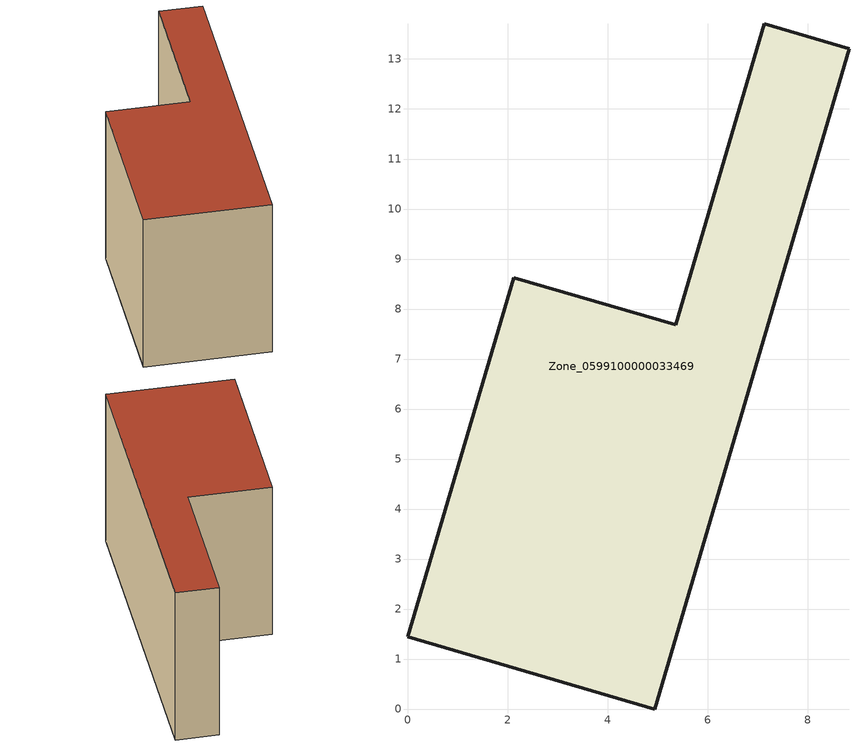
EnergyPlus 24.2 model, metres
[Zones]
Zone_0599100000033469
 floor ground (C_G): 0,1.45 2.12,8.63 5.36,7.69 7.13,13.7 8.83,13.2 4.94,0 z0
 wall outside (C_F): 2.12,8.63 0,1.45 4.94,0 8.83,13.2 7.13,13.7 5.36,7.69 2.12,8.63 z0:7.06
 roof outside (C_R): 8.83,13.2 7.13,13.7 5.36,7.69 2.12,8.63 0,1.45 4.94,0 z7.06
[BUILDING]
Pand.0599100000033469: North Axis=0; Terrain=City; Loads Convergence Tolerance Value=0.04; Temperature Convergence Tolerance Value=0.4; Solar Distribution=FullExterior; Maximum Number of Warmup Days=25; Minimum Number of Warmup Days=1
[Site:Location]
Rotterdam.The.Hague.AP_ZH_NLD Design_Conditions: Latitude=51.96; Longitude=4.45; Time Zone=1; Elevation=-4.5
[SITE:GROUNDTEMPERATURE:BUILDINGSURFACE]
18, 18, 18, 18, 18, 18, 18, 18, 18, 18, 18, 18
[MATERIAL] Thermal Absorptance=0.9; Solar Absorptance=0.7; Visible Absorptance=0.7
Name | Roughness | Thickness | Conductivity | Density | Specific Heat
G.TI.1946 | MediumSmooth | 0.15 | 1 | 540 | 1210
F.TI.1946 | Rough | 0.3 | 0.857143 | 1920 | 840
R.TI.1946 | MediumRough | 0.2 | 0.1 | 1500 | 1000
[CONSTRUCTION]
C_G: G.TI.1946
C_F: F.TI.1946
C_R: R.TI.1946
[ZONE]
Zone_0599100000033469: Type=1; Multiplier=1; Ceiling Height=Autocalculate; Volume=Autocalculate; Floor Area=autocalculate; Part of Total Floor Area=Yes
[ZONEINFILTRATION:DESIGNFLOWRATE]
Infil_Zone_0599100000033469: Zone or ZoneList or Space or SpaceList=Zone_0599100000033469; Schedule=AlwaysOn; Design Flow Rate Calculation Method=Flow/Area; Flow Rate per Floor Area=0.003; Constant Term Coefficient=1; Temperature Term Coefficient=0; Velocity Term Coefficient=0; Velocity Squared Term Coefficient=0
[HVACTEMPLATE:ZONE:IDEALLOADSAIRSYSTEM]
Zone_0599100000033469: Maximum Heating Supply Air Temperature=50; Minimum Cooling Supply Air Temperature=13; Maximum Heating Supply Air Humidity Ratio=0.0156; Minimum Cooling Supply Air Humidity Ratio=0.0077; Heating Limit=NoLimit; Cooling Limit=NoLimit; Dehumidification Control Type=ConstantSensibleHeatRatio; Cooling Sensible Heat Ratio=0.7; Dehumidification Setpoint=60; Humidification Control Type=None; Humidification Setpoint=30; Outdoor Air Method=None; Outdoor Air Flow Rate per Person=0.00944; Outdoor Air Flow Rate per Zone Floor Area=0; Outdoor Air Flow Rate per Zone=0; Demand Controlled Ventilation Type=None; Outdoor Air Economizer Type=NoEconomizer; Heat Recovery Type=None; Sensible Heat Recovery Effectiveness=0.7; Latent Heat Recovery Effectiveness=0.65
[ZONECONTROL:THERMOSTAT]
ThermostatControl_Zone_0599100000033469: Zone or ZoneList=Zone_0599100000033469; Control Type Schedule=DualSetpointControlType; Control 1=Thermostat_Zone_0599100000033469; Temperature Difference Between Cutout And Setpoint=0
[THERMOSTATSETPOINT:DUALSETPOINT]
Thermostat_Zone_0599100000033469: Heating Setpoint Temperature Schedule=HeatingSetpoint_Zone_0599100000033469; Cooling Setpoint Temperature Schedule=CoolingSetpoint_Zone_0599100000033469
[SCHEDULE:COMPACT]
HeatingSetpoint_Zone_0599100000033469: Through: 12/31, For: AllDays, Until: 24:00, 21
CoolingSetpoint_Zone_0599100000033469: Through: 12/31, For: AllDays, Until: 24:00, 24
DualSetpointControlType: Through: 12/31, For: AllDays, Until: 24:00, 4
AlwaysOn: Through: 12/31, For: AllDays, Until: 24:00, 1
